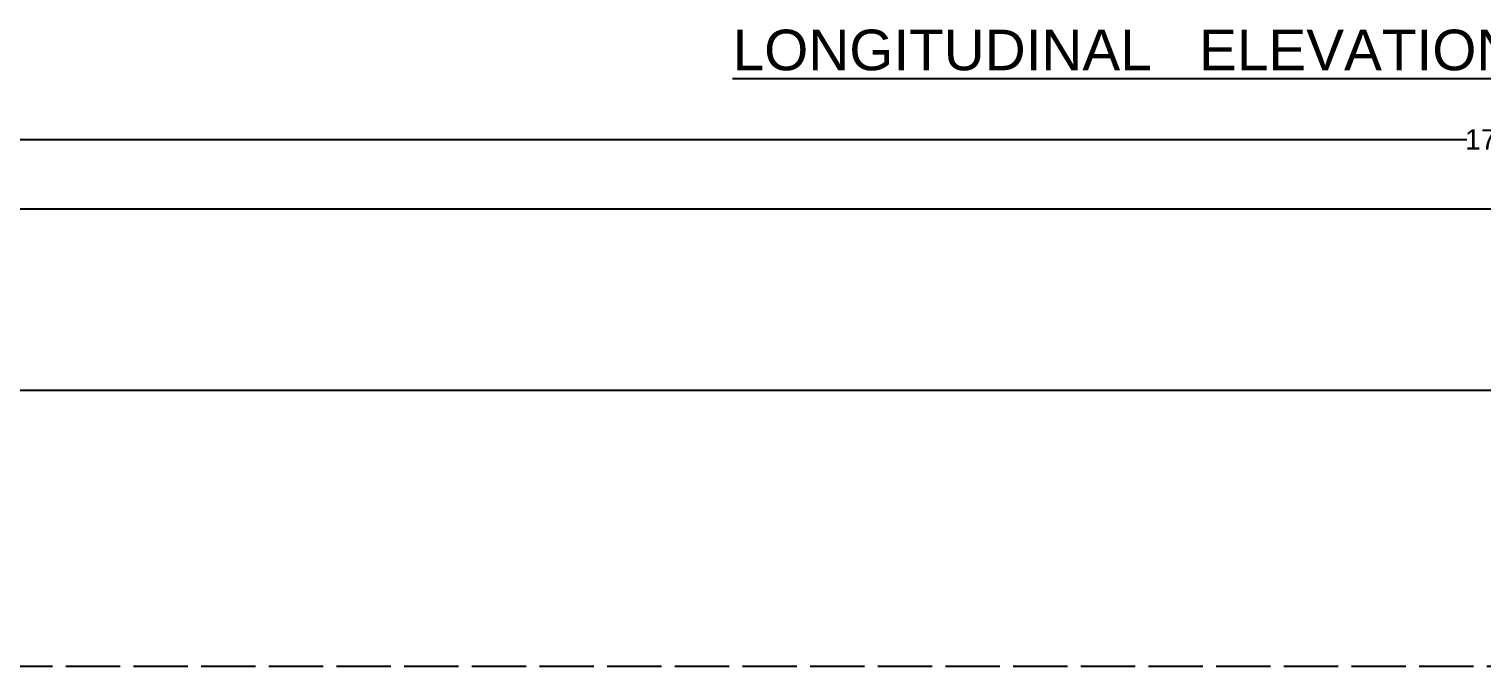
# Model space of a CAD drawing. Header units: inches. Extents: x 4060 to 5459, y 2 to 1025.
# Drawn here: x 4381.9 to 4703.9, y 699.3 to 840.7 of the extents above; entities that cross this region are included whole.
import ezdxf

# ---------------------------------------------------------------- set-up
doc = ezdxf.new("R2010")
doc.units = ezdxf.units.IN
doc.header["$MEASUREMENT"] = 0
doc.linetypes.add('ACAD_ISO02W100', pattern=[15, 12, -3])
doc.layers.add('DIMENSIONS', color=7, linetype='Continuous')
doc.layers.add('TEXT', color=1, linetype='Continuous')
doc.styles.get("Standard").update_dxf_attribs({"font": 'arial.ttf', "height": 4.5})
doc.dimstyles.get("Standard").update_dxf_attribs({"dimtxt": 0.18, "dimasz": 6, "dimexe": 0.18, "dimexo": 0.0625, "dimgap": 0.09, "dimtad": 0, "dimtih": 1, "dimtoh": 1, "dimdec": 4, "dimzin": 0, "dimdsep": 46, "dimtxsty": 'Standard', "dimcen": 0.09, "dimadec": 0, "dimazin": 0, "dimtfac": 1, "dimtdec": 4, "dimtofl": 0, "dimtmove": 0, "dimatfit": 3, "dimfxl": 1, "dimtolj": 1, "dimtzin": 0, "dimarcsym": 0})

# ---------------------------------------------------------------- blocks, each defined once
blk = doc.blocks.new('*D24')
at = {"layer": 'Defpoints', "color": 0, "transparency": 16777216}
for p in [(5265.32, 816.18), (4152.54, 800.84), (5265.32, 800.84)]:
    blk.add_point(p, dxfattribs=at)
at = {"layer": 'DIMENSIONS', "color": 0, "lineweight": -2, "transparency": 16777216}
for p, q in [((4152.54, 800.9), (4152.54, 816.36)), ((4158.54, 816.18), (4700.59, 816.18)), ((5259.32, 816.18), (4717.27, 816.18)), ((5265.32, 800.9), (5265.32, 816.36))]:
    blk.add_line(p, q, dxfattribs=at)
at = {"layer": 'DIMENSIONS', "color": 0, "transparency": 16777216}
for points in [[(4158.54, 817.18), (4158.54, 815.18), (4152.54, 816.18)], [(5259.32, 817.18), (5259.32, 815.18), (5265.32, 816.18)]]:
    blk.add_solid(points, dxfattribs=at)
at = {"layer": 'DIMENSIONS', "color": 0, "transparency": 16777216, "insert": (4708.93, 816.18), "char_height": 4.5, "attachment_point": 5}
blk.add_mtext('\\A1;17160', dxfattribs=at)

msp = doc.modelspace()

# ---------------------------------------------------------------- linework, layer by layer
at = {"color": 0}
msp.add_lwpolyline([(4120.06294, 800.83806), (5295.98194, 800.83806), (5295.98194, 361.19652), (4120.06294, 361.19652)], close=True, dxfattribs=at)
msp.add_lwpolyline([(4120.06294, 760.64417), (5295.98194, 760.64417)], dxfattribs=at)
at = {"color": 0, "linetype": 'ACAD_ISO02W100'}
msp.add_lwpolyline([(4120.06294, 699.47892), (5295.98194, 699.47892)], dxfattribs=at)

# ---------------------------------------------------------------- texts
at = {"layer": 'TEXT', "color": 0}
msp.add_text('%%ULONGITUDINAL   ELEVATION   ALONG       OF   GIRDER', height=9, dxfattribs=at).set_placement((4537.84771, 831.53213))

# ---------------------------------------------------------------- dimensions: what is measured, and where the dimension line sits
at = {"layer": 'DIMENSIONS', "color": 0}
dim = msp.add_linear_dim(base=(5265.31888, 816.17636), p1=(4152.53977, 800.83806), p2=(5265.31888, 800.83806), text='17160', dimstyle='Standard', dxfattribs=at)
dim.commit()
dim.dimension.update_dxf_attribs({"geometry": '*D24', "text_midpoint": (4708.92933, 816.17636)})

doc.saveas('drawing.dxf')
